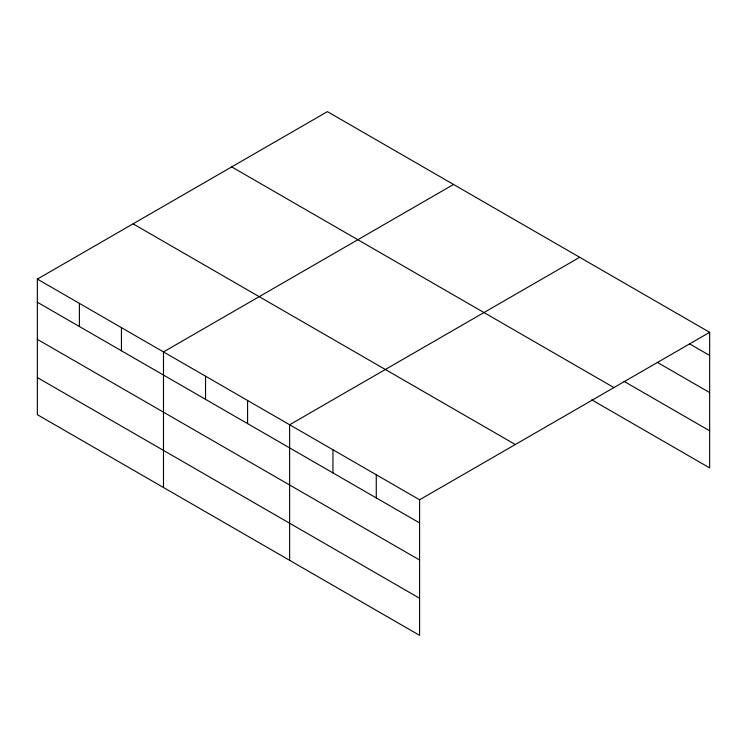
<?xml version="1.0" encoding="UTF-8"?>
<svg xmlns="http://www.w3.org/2000/svg" width="747" height="747" viewBox="0 0 747 747"><rect width="100%" height="100%" fill="white"/><g stroke="black" fill="none" stroke-linecap="round" stroke-linejoin="round"><path stroke-width="1.12" d="M591.773 399.85L709.65 467.902L709.65 332.322L327.41 111.639L37.35 279.098L37.35 414.678L419.59 635.361L419.59 499.78L37.35 279.098M453.55 184.462L163.49 351.921L163.49 487.502M579.691 257.285L289.631 424.754L289.631 560.334M419.59 499.78L709.65 332.322M689.5 343.825L709.65 355.46M657.257 362.323L709.65 392.567M624.016 381.353L709.65 430.795M231.691 166.898L613.931 387.581M133.069 223.839L515.309 444.521M37.35 302.236L419.59 522.928M37.35 339.343L419.59 560.026M37.35 377.571L419.59 598.263M376.273 474.775L376.273 497.913M332.947 449.759L332.947 472.907M247.584 400.476L247.584 423.614M205.537 376.199L205.537 399.337M121.444 327.653L121.444 350.791M79.397 303.375L79.397 326.514"/></g></svg>
